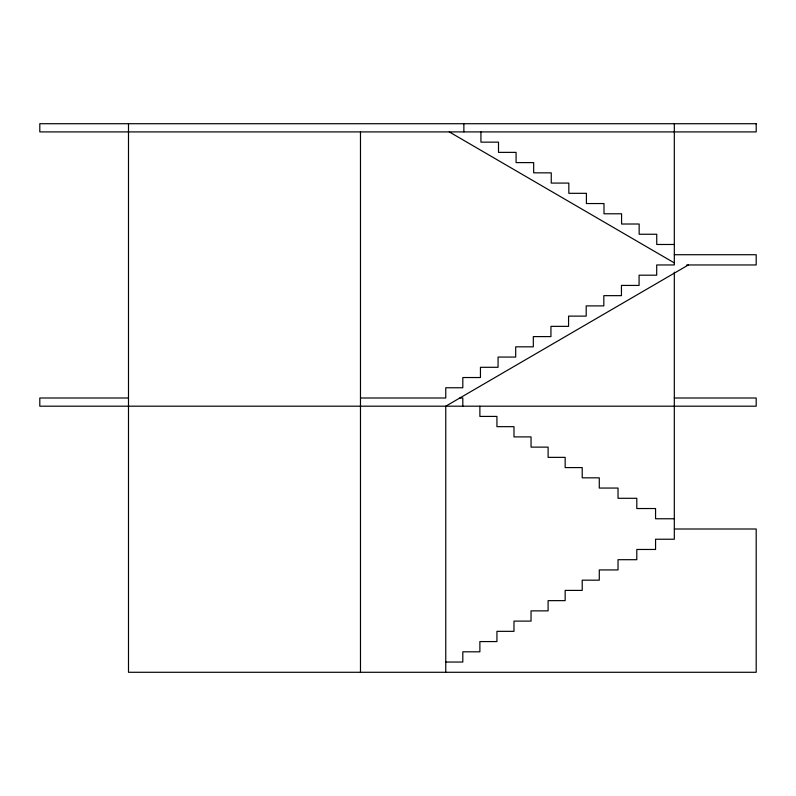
<?xml version="1.0" encoding="UTF-8"?>
<svg xmlns="http://www.w3.org/2000/svg" width="796" height="796" viewBox="0 0 796 796"><rect width="100%" height="100%" fill="white"/><g stroke="black" fill="none" stroke-linecap="round" stroke-linejoin="round"><path stroke-width="1.19" d="M688.391 264.959L445.76 406.189L445.76 672.282M674.321 244.481L656.74 244.481L656.74 234.253L639.158 234.253L639.158 224.014L621.577 224.014L621.577 213.786L603.995 213.786L603.995 203.547L586.413 203.547L586.413 193.319L568.832 193.319L568.832 183.08L551.25 183.08L551.25 172.841L533.668 172.841L533.668 162.613L516.087 162.613L516.087 152.374L498.505 152.374L498.505 142.146L480.923 142.146L480.923 131.907M674.321 254.72L756.2 254.72L756.2 264.959L686.729 264.959M128.494 398L39.8 398L39.8 406.189L756.2 406.189L756.2 398L674.321 398M360.479 398L445.76 398L445.76 387.761L462.814 387.761L462.814 377.533L480.446 377.533L480.446 367.294L498.067 367.294L498.067 357.066L515.699 357.066L515.699 346.827L533.32 346.827L533.32 336.599L550.941 336.599L550.941 326.36L568.573 326.36L568.573 316.121L586.194 316.121L586.194 305.893L603.826 305.893L603.826 295.654L621.447 295.654L621.447 285.426L639.079 285.426L639.079 275.187L656.7 275.187L656.7 264.959L674.321 264.959L674.321 123.718M459.829 398L462.814 398L462.814 406.189M674.321 518.763L655.566 518.763L655.566 508.535L636.8 508.535L636.8 498.296L618.034 498.296L618.034 488.057L599.279 488.057L599.279 477.829L582.214 477.829L582.214 467.59L565.16 467.59L565.16 457.362L548.106 457.362L548.106 447.123L531.041 447.123L531.041 436.895L513.987 436.895L513.987 426.656L496.933 426.656L496.933 416.417L479.879 416.417L479.879 406.189M674.321 529.002L756.2 529.002L756.2 672.282L128.494 672.282L128.494 123.718M445.76 662.043L462.814 662.043L462.814 651.815L479.879 651.815L479.879 641.576L496.933 641.576L496.933 631.337L513.987 631.337L513.987 621.109L531.041 621.109L531.041 610.87L548.106 610.87L548.106 600.642L565.16 600.642L565.16 590.403L582.214 590.403L582.214 580.175L599.279 580.175L599.279 569.936L618.034 569.936L618.034 559.697L636.8 559.697L636.8 549.469L655.566 549.469L655.566 539.23L674.321 539.23L674.321 272.152M449.272 131.907L674.321 262.909M463.869 123.718L463.869 131.907M360.479 131.907L360.479 672.282M756.2 123.718L39.8 123.718L39.8 131.907L756.2 131.907L756.2 123.718"/></g></svg>
